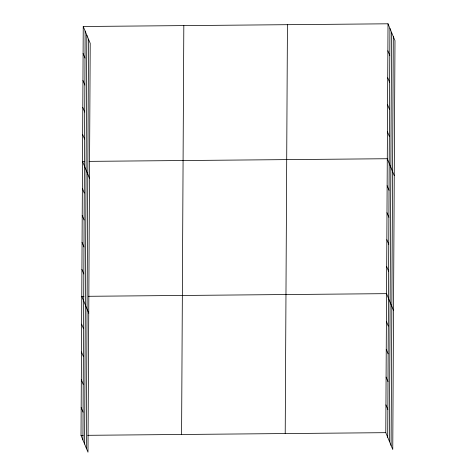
<?xml version="1.0" encoding="UTF-8"?>
<svg xmlns="http://www.w3.org/2000/svg" width="476" height="476" viewBox="0 0 476 476"><rect width="100%" height="100%" fill="white"/><g stroke="black" fill="none" stroke-linecap="round" stroke-linejoin="round"><path stroke-width="0.71" d="M83.24 26.495L90.214 43.328L87.983 452.2L81.015 435.367L83.24 26.495L388.017 23.8L394.985 40.633L392.76 449.505L385.786 432.672L388.017 23.8M82.919 439.967L85.144 31.089M84.591 444.001L86.816 35.129M86.311 448.16L88.542 39.288M181.588 434.481L183.819 25.603M285.213 433.565L287.439 24.687M387.69 437.271L389.921 28.399M389.362 441.306L391.593 32.433M391.088 445.471L393.313 36.593M84.722 161.4L82.509 161.423L89.476 178.256M89.161 161.364L387.28 158.728L394.253 175.561M83.99 296.334L81.771 296.352L88.744 313.184M88.429 296.292L386.542 293.656L393.515 310.489M81.015 435.367L83.229 435.35M87.667 435.308L385.786 432.672M387.869 50.783L389.773 55.383M387.72 77.772L389.624 82.366M387.571 104.756L389.475 109.355M387.428 131.745L389.332 136.338M387.131 185.711L389.035 190.311M386.988 212.701L388.892 217.294M386.839 239.684L388.743 244.283M386.69 266.673L388.594 271.266M386.393 321.461L388.297 326.054M386.238 349.265L388.142 353.858M386.09 377.069L387.994 381.663M385.941 404.868L387.839 409.467M83.092 53.479L84.996 58.078M82.949 80.468L84.853 85.061M82.8 107.451L84.704 112.044M82.651 134.434L84.555 139.034M82.36 188.407L84.264 193.006M82.211 215.396L84.115 219.989M82.062 242.379L83.966 246.979M81.92 269.362L83.824 273.962M81.616 324.156L83.52 328.749M81.467 351.954L83.371 356.554M81.319 379.759L83.223 384.358M81.164 407.563L83.068 412.162"/></g></svg>
